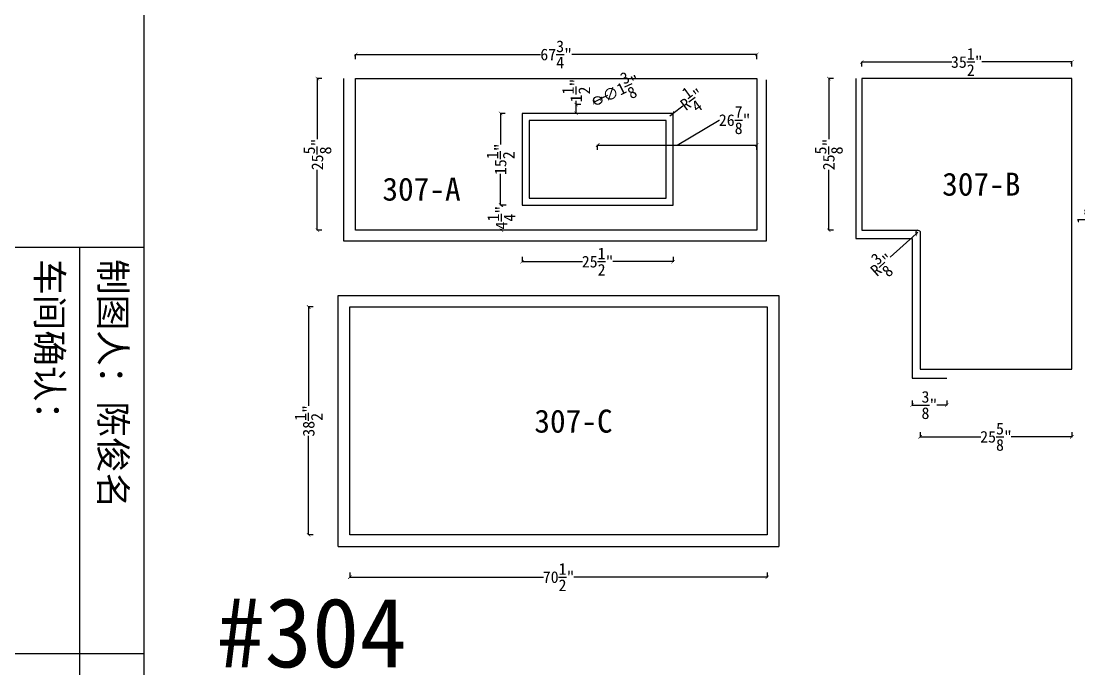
# Model space of a CAD drawing. Header units: millimetres. Extents: x 3183 to 64783, y -8707 to 2293.
# Drawn here: x 18934 to 23473, y -4349 to -1568 of the extents above; entities that cross this region are included whole.
import ezdxf
from ezdxf.lldxf.tags import DXFTag

# ---------------------------------------------------------------- set-up
doc = ezdxf.new("R2010")
doc.units = ezdxf.units.MM
for name, color, linetype in [('大样', 3, 'Continuous'), ('标注', 1, 'Continuous'), ('框', 4, 'Continuous'), ('编号', 6, 'Continuous')]:
    doc.layers.add(name, color=color, linetype=linetype)
doc.styles.get("Standard").update_dxf_attribs({"font": 'arial.ttf'})
doc.styles.add('样式 1', font='NSimSun.ttf')
tags = doc.linetypes.add('MB', pattern='A,0.5,-0.2,["MB",Standard,S=0.1,R=0,X=-0.1,Y=-0.05],-0.2', length=0.9).pattern_tags.tags
tags[6] = DXFTag(74, 10)
doc.linetypes.add('ZIGZAG', pattern='A,0.00254,-5.08,[131,ltypeshp.shx,S=5.08,R=0,X=-5.08,Y=0],-10.16,[131,ltypeshp.shx,S=5.08,R=180,X=5.08,Y=0],-5.08', length=20.32254)
doc.dimstyles.new('英寸', dxfattribs={"dimtxt": 50, "dimasz": 15, "dimexe": 1, "dimexo": 0.5, "dimtad": 0, "dimdec": 4, "dimlfac": 0.03937, "dimlunit": 5, "dimtxsty": '样式 1', "dimblk": 'ARCHTICK', "dimcen": 2.5, "dimclrt": 1, "dimadec": 0, "dimazin": 0, "dimtfac": 1, "dimtdec": 4, "dimtmove": 0, "dimatfit": 3, "dimfxl": 20, "dimfxlon": 1, "dimtolj": 1, "dimarcsym": 0})

# ---------------------------------------------------------------- blocks, each defined once
blk = doc.blocks.new('框')
for p, q in [((20795, -6593.4), (20795, -7291.7)), ((22381.4, -6593.4), (22381.4, -7291.7)), ((20795, -6844.9), (26301.7, -6844.9))]:
    blk.add_line(p, q)
at = {"layer": '框'}
blk.add_line((16501.7, -6593.4), (26301.7, -6593.4), dxfattribs=at)
at = {"layer": '框', "style": '样式 1'}
for tag, p in [('制图人：', (20840.1, -6764.8)), ('出图日期：', (22426.6, -6767.5)), ('图号：', (24401.3, -6776.7)), ('工程名称：', (19243.4, -6892.1)), ('车间确认：', (20840.1, -7012.5)), ('出货日期：', (22426.6, -7010.9)), ('工程编号：', (24384.7, -7131.5)), ('位置：', (19243.4, -7239.7)), ('确认：', (20840.1, -7240)), ('单位：', (22426.6, -7248.8))]:
    blk.add_attdef(tag, p, '', height=101.9, dxfattribs=at)
blk = doc.blocks.new('_ArchTick')
at = {"color": 0, "linetype": 'ByBlock', "const_width": 0.15}
blk.add_lwpolyline([(-0.5, -0.5), (0.5, 0.5)], dxfattribs=at)
blk = doc.blocks.new('*D168')
at = {"layer": 'Defpoints', "color": 0, "transparency": 16777216}
for p in [(20167.8, -2795.5), (20534.3, -2795.5), (20534.3, -3773.4)]:
    blk.add_point(p, dxfattribs=at)
at = {"layer": '标注', "color": 0, "lineweight": -2, "transparency": 16777216}
for p, q in [((20187.8, -2795.5), (20166.8, -2795.5)), ((20167.8, -2795.5), (20167.8, -3219.6)), ((20167.8, -3773.4), (20167.8, -3349.3)), ((20187.8, -3773.4), (20166.8, -3773.4))]:
    blk.add_line(p, q, dxfattribs=at)
at = {"layer": '标注', "color": 0, "lineweight": -2, "transparency": 16777216, "xscale": 15, "yscale": 15, "zscale": 15}
for p, rotation in [((20167.8, -2795.5), 90), ((20167.8, -3773.4), 270)]:
    blk.add_blockref('_ArchTick', p, dxfattribs=dict(at, rotation=rotation))
at = {"layer": '标注', "color": 1, "transparency": 16777216, "insert": (20167.8, -3284.4), "char_height": 50, "attachment_point": 5, "rotation": 90, "style": '样式 1'}
blk.add_mtext('\\A1;38{\\H1x;\\S1/2;}"', dxfattribs=at)
blk = doc.blocks.new('*D167')
at = {"layer": 'Defpoints', "color": 0, "transparency": 16777216}
for p in [(20344.9, -3349.3), (22135.6, -3349.3), (22135.6, -3955.2)]:
    blk.add_point(p, dxfattribs=at)
at = {"layer": '标注', "color": 0, "lineweight": -2, "transparency": 16777216}
for p, q in [((20344.9, -3935.2), (20344.9, -3956.2)), ((22135.6, -3935.2), (22135.6, -3956.2)), ((20344.9, -3955.2), (21175.5, -3955.2)), ((22135.6, -3955.2), (21305, -3955.2))]:
    blk.add_line(p, q, dxfattribs=at)
at = {"layer": '标注', "color": 0, "lineweight": -2, "transparency": 16777216, "xscale": 15, "yscale": 15, "zscale": 15, "rotation": 180}
blk.add_blockref('_ArchTick', (20344.9, -3955.2), dxfattribs=at)
at = {"layer": '标注', "color": 0, "lineweight": -2, "transparency": 16777216, "xscale": 15, "yscale": 15, "zscale": 15}
blk.add_blockref('_ArchTick', (22135.6, -3955.2), dxfattribs=at)
at = {"layer": '标注', "color": 1, "transparency": 16777216, "insert": (21240.3, -3955.2), "char_height": 50, "attachment_point": 5, "style": '样式 1'}
blk.add_mtext('\\A1;70{\\H1x;\\S1/2;}"', dxfattribs=at)
blk = doc.blocks.new('*D175')
at = {"layer": 'Defpoints', "color": 0, "transparency": 16777216}
for p in [(21315.4, -1926.2), (21407.7, -1926.2), (21407.7, -1964.3)]:
    blk.add_point(p, dxfattribs=at)
at = {"layer": '标注', "color": 0, "lineweight": -2, "transparency": 16777216}
for p, q in [((21335.4, -1926.2), (21314.4, -1926.2)), ((21315.4, -1926.2), (21315.4, -1911.2)), ((21315.4, -1964.3), (21315.4, -1926.2)), ((21335.4, -1964.3), (21314.4, -1964.3))]:
    blk.add_line(p, q, dxfattribs=at)
at = {"layer": '标注', "color": 0, "lineweight": -2, "transparency": 16777216, "xscale": 15, "yscale": 15, "zscale": 15}
for p, rotation in [((21315.4, -1926.2), 90), ((21315.4, -1964.3), 270)]:
    blk.add_blockref('_ArchTick', p, dxfattribs=dict(at, rotation=rotation))
at = {"layer": '标注', "color": 1, "transparency": 16777216, "insert": (21315.4, -1866.2), "char_height": 50, "attachment_point": 5, "rotation": 90, "style": '样式 1'}
blk.add_mtext('\\A1;1{\\H1x;\\S1/2;}"', dxfattribs=at)
blk = doc.blocks.new('*D176')
at = {"layer": 'Defpoints', "color": 0, "transparency": 16777216}
for p in [(21423.4, -1901), (21392.1, -1916.5)]:
    blk.add_point(p, dxfattribs=at)
at = {"layer": '标注', "color": 0, "lineweight": -2, "transparency": 16777216}
for p in [(21392.1, -1916.5), (21450.3, -1887.7)]:
    blk.add_line(p, (21423.4, -1901), dxfattribs=at)
at = {"layer": '标注', "color": 0, "lineweight": -2, "transparency": 16777216, "xscale": 15, "yscale": 15, "zscale": 15}
for p, rotation in [((21392.1, -1916.5), 26.36234676916599), ((21423.4, -1901), 206.3623467691659)]:
    blk.add_blockref('_ArchTick', p, dxfattribs=dict(at, rotation=rotation))
at = {"layer": '标注', "color": 1, "transparency": 16777216, "insert": (21509.6, -1858.2), "char_height": 50, "attachment_point": 5, "rotation": 26.3623, "style": '样式 1'}
blk.add_mtext('\\A1;∅1{\\H1x;\\S3/8;}"', dxfattribs=at)
blk = doc.blocks.new('*D174')
at = {"layer": 'Defpoints', "color": 0, "transparency": 16777216}
for p in [(21717.5, -1974.7), (21731.6, -1964.3)]:
    blk.add_point(p, dxfattribs=at)
at = {"layer": '标注', "color": 0, "lineweight": -2, "transparency": 16777216}
for p in [(21772.8, -1933.9), (21717.5, -1974.7)]:
    blk.add_line(p, (21731.6, -1964.3), dxfattribs=at)
at = {"layer": '标注', "color": 0, "lineweight": -2, "transparency": 16777216, "xscale": 15, "yscale": 15, "zscale": 15, "rotation": 216.4564858521839}
blk.add_blockref('_ArchTick', (21731.6, -1964.3), dxfattribs=at)
at = {"layer": '标注', "color": 1, "transparency": 16777216, "insert": (21812.6, -1904.4), "char_height": 50, "attachment_point": 5, "rotation": 36.4565, "style": '样式 1'}
blk.add_mtext('\\A1;R\\S1/4;"', dxfattribs=at)
blk = doc.blocks.new('*D226')
at = {"layer": 'Defpoints', "color": 0, "transparency": 16777216}
for p in [(22090.4, -1711.4), (20369.5, -1815.1), (22090.4, -1815.1)]:
    blk.add_point(p, dxfattribs=at)
at = {"layer": '标注', "color": 0, "lineweight": -2, "transparency": 16777216}
for p, q in [((20369.5, -1731.4), (20369.5, -1710.4)), ((20369.5, -1711.4), (21163.1, -1711.4)), ((22090.4, -1711.4), (21296.8, -1711.4)), ((22090.4, -1731.4), (22090.4, -1710.4))]:
    blk.add_line(p, q, dxfattribs=at)
at = {"layer": '标注', "color": 0, "lineweight": -2, "transparency": 16777216, "xscale": 15, "yscale": 15, "zscale": 15, "rotation": 180}
blk.add_blockref('_ArchTick', (20369.5, -1711.4), dxfattribs=at)
at = {"layer": '标注', "color": 0, "lineweight": -2, "transparency": 16777216, "xscale": 15, "yscale": 15, "zscale": 15}
blk.add_blockref('_ArchTick', (22090.4, -1711.4), dxfattribs=at)
at = {"layer": '标注', "color": 1, "transparency": 16777216, "insert": (21229.9, -1711.4), "char_height": 50, "attachment_point": 5, "style": '样式 1'}
blk.add_mtext('\\A1;67{\\H1x;\\S3/4;}"', dxfattribs=at)
blk = doc.blocks.new('*D227')
at = {"layer": 'Defpoints', "color": 0, "transparency": 16777216}
for p in [(20369.5, -1815.1), (20205.1, -2466), (20369.5, -2466)]:
    blk.add_point(p, dxfattribs=at)
at = {"layer": '标注', "color": 0, "lineweight": -2, "transparency": 16777216}
for p, q in [((20225.1, -1815.1), (20204.1, -1815.1)), ((20205.1, -1815.1), (20205.1, -2075)), ((20205.1, -2466), (20205.1, -2206.1)), ((20225.1, -2466), (20204.1, -2466))]:
    blk.add_line(p, q, dxfattribs=at)
at = {"layer": '标注', "color": 0, "lineweight": -2, "transparency": 16777216, "xscale": 15, "yscale": 15, "zscale": 15}
for p, rotation in [((20205.1, -1815.1), 90), ((20205.1, -2466), 270)]:
    blk.add_blockref('_ArchTick', p, dxfattribs=dict(at, rotation=rotation))
at = {"layer": '标注', "color": 1, "transparency": 16777216, "insert": (20205.1, -2140.5), "char_height": 50, "attachment_point": 5, "rotation": 90, "style": '样式 1'}
blk.add_mtext('\\A1;25{\\H1x;\\S5/8;}"', dxfattribs=at)
blk = doc.blocks.new('*D228')
at = {"layer": 'Defpoints', "color": 0, "transparency": 16777216}
for p in [(22090.4, -2100.4), (21407.7, -2358), (22090.4, -2358)]:
    blk.add_point(p, dxfattribs=at)
at = {"layer": '标注', "color": 0, "lineweight": -2, "transparency": 16777216}
for p, q in [((21749, -2100.4), (21929, -1993.3)), ((21929, -1993.3), (21930.2, -1993.3)), ((21407.7, -2120.4), (21407.7, -2099.4)), ((21407.7, -2100.4), (22090.4, -2100.4)), ((22090.4, -2120.4), (22090.4, -2099.4))]:
    blk.add_line(p, q, dxfattribs=at)
at = {"layer": '标注', "color": 0, "lineweight": -2, "transparency": 16777216, "xscale": 15, "yscale": 15, "zscale": 15, "rotation": 180}
blk.add_blockref('_ArchTick', (21407.7, -2100.4), dxfattribs=at)
at = {"layer": '标注', "color": 0, "lineweight": -2, "transparency": 16777216, "xscale": 15, "yscale": 15, "zscale": 15}
blk.add_blockref('_ArchTick', (22090.4, -2100.4), dxfattribs=at)
at = {"layer": '标注', "color": 1, "transparency": 16777216, "insert": (21995.8, -1993.3), "char_height": 50, "attachment_point": 5, "style": '样式 1'}
blk.add_mtext('\\A1;26{\\H1x;\\S7/8;}"', dxfattribs=at)
blk = doc.blocks.new('*D229')
at = {"layer": 'Defpoints', "color": 0, "transparency": 16777216}
for p in [(21083.9, -2255.1), (21731.6, -2255.1), (21731.6, -2600.9)]:
    blk.add_point(p, dxfattribs=at)
at = {"layer": '标注', "color": 0, "lineweight": -2, "transparency": 16777216}
for p, q in [((21083.9, -2580.9), (21083.9, -2601.9)), ((21731.6, -2580.9), (21731.6, -2601.9)), ((21083.9, -2600.9), (21342.6, -2600.9)), ((21731.6, -2600.9), (21472.9, -2600.9))]:
    blk.add_line(p, q, dxfattribs=at)
at = {"layer": '标注', "color": 0, "lineweight": -2, "transparency": 16777216, "xscale": 15, "yscale": 15, "zscale": 15, "rotation": 180}
blk.add_blockref('_ArchTick', (21083.9, -2600.9), dxfattribs=at)
at = {"layer": '标注', "color": 0, "lineweight": -2, "transparency": 16777216, "xscale": 15, "yscale": 15, "zscale": 15}
blk.add_blockref('_ArchTick', (21731.6, -2600.9), dxfattribs=at)
at = {"layer": '标注', "color": 1, "transparency": 16777216, "insert": (21407.7, -2600.9), "char_height": 50, "attachment_point": 5, "style": '样式 1'}
blk.add_mtext('\\A1;25{\\H1x;\\S1/2;}"', dxfattribs=at)
blk = doc.blocks.new('*D230')
at = {"layer": 'Defpoints', "color": 0, "transparency": 16777216}
for p in [(20991.1, -1964.3), (21170.2, -1964.3), (21170.2, -2358)]:
    blk.add_point(p, dxfattribs=at)
at = {"layer": '标注', "color": 0, "lineweight": -2, "transparency": 16777216}
for p, q in [((21011.1, -1964.3), (20990.1, -1964.3)), ((20991.1, -1964.3), (20991.1, -2098.2)), ((20991.1, -2358), (20991.1, -2224.1)), ((21011.1, -2358), (20990.1, -2358))]:
    blk.add_line(p, q, dxfattribs=at)
at = {"layer": '标注', "color": 0, "lineweight": -2, "transparency": 16777216, "xscale": 15, "yscale": 15, "zscale": 15}
for p, rotation in [((20991.1, -1964.3), 90), ((20991.1, -2358), 270)]:
    blk.add_blockref('_ArchTick', p, dxfattribs=dict(at, rotation=rotation))
at = {"layer": '标注', "color": 1, "transparency": 16777216, "insert": (20991.1, -2161.2), "char_height": 50, "attachment_point": 5, "rotation": 90, "style": '样式 1'}
blk.add_mtext('\\A1;15{\\H1x;\\S1/2;}"', dxfattribs=at)
blk = doc.blocks.new('*D231')
at = {"layer": 'Defpoints', "color": 0, "transparency": 16777216}
for p in [(21197.3, -2358), (20994.9, -2466), (21197.3, -2466)]:
    blk.add_point(p, dxfattribs=at)
at = {"layer": '标注', "color": 0, "lineweight": -2, "transparency": 16777216}
for p, q in [((21014.9, -2358), (20993.9, -2358)), ((20994.9, -2358), (20994.9, -2362.6)), ((21014.9, -2466), (20993.9, -2466)), ((20994.9, -2466), (20994.9, -2461.4))]:
    blk.add_line(p, q, dxfattribs=at)
at = {"layer": '标注', "color": 0, "lineweight": -2, "transparency": 16777216, "xscale": 15, "yscale": 15, "zscale": 15}
for p, rotation in [((20994.9, -2358), 90), ((20994.9, -2466), 270)]:
    blk.add_blockref('_ArchTick', p, dxfattribs=dict(at, rotation=rotation))
at = {"layer": '标注', "color": 1, "transparency": 16777216, "insert": (20994.9, -2412), "char_height": 50, "attachment_point": 5, "rotation": 90, "style": '样式 1'}
blk.add_mtext('\\A1;4{\\H1x;\\S1/4;}"', dxfattribs=at)
blk = doc.blocks.new('*D232')
at = {"layer": 'Defpoints', "color": 0, "transparency": 16777216}
for p in [(23442.6, -1743.8), (22540.9, -1815.1), (23442.6, -1815.1)]:
    blk.add_point(p, dxfattribs=at)
at = {"layer": '标注', "color": 0, "lineweight": -2, "transparency": 16777216}
for p, q in [((22540.9, -1763.8), (22540.9, -1742.8)), ((22540.9, -1743.8), (22926.9, -1743.8)), ((23442.6, -1743.8), (23056.6, -1743.8)), ((23442.6, -1763.8), (23442.6, -1742.8))]:
    blk.add_line(p, q, dxfattribs=at)
at = {"layer": '标注', "color": 0, "lineweight": -2, "transparency": 16777216, "xscale": 15, "yscale": 15, "zscale": 15, "rotation": 180}
blk.add_blockref('_ArchTick', (22540.9, -1743.8), dxfattribs=at)
at = {"layer": '标注', "color": 0, "lineweight": -2, "transparency": 16777216, "xscale": 15, "yscale": 15, "zscale": 15}
blk.add_blockref('_ArchTick', (23442.6, -1743.8), dxfattribs=at)
at = {"layer": '标注', "color": 1, "transparency": 16777216, "insert": (22991.8, -1743.8), "char_height": 50, "attachment_point": 5, "style": '样式 1'}
blk.add_mtext('\\A1;35{\\H1x;\\S1/2;}"', dxfattribs=at)
blk = doc.blocks.new('*D233')
at = {"layer": 'Defpoints', "color": 0, "transparency": 16777216}
for p in [(23442.6, -1815.1), (23442.6, -3062.8), (23523.9, -3062.8)]:
    blk.add_point(p, dxfattribs=at)
at = {"layer": '标注', "color": 0, "lineweight": -2, "transparency": 16777216}
for p, q in [((23503.9, -1815.1), (23524.9, -1815.1)), ((23523.9, -1815.1), (23523.9, -2372.8)), ((23523.9, -3062.8), (23523.9, -2505.1)), ((23503.9, -3062.8), (23524.9, -3062.8))]:
    blk.add_line(p, q, dxfattribs=at)
at = {"layer": '标注', "color": 0, "lineweight": -2, "transparency": 16777216, "xscale": 15, "yscale": 15, "zscale": 15}
for p, rotation in [((23523.9, -1815.1), 90), ((23523.9, -3062.8), 270)]:
    blk.add_blockref('_ArchTick', p, dxfattribs=dict(at, rotation=rotation))
at = {"layer": '标注', "color": 1, "transparency": 16777216, "insert": (23523.9, -2438.9), "char_height": 50, "attachment_point": 5, "rotation": 90, "style": '样式 1'}
blk.add_mtext('\\A1;49{\\H1x;\\S1/8;}"', dxfattribs=at)
blk = doc.blocks.new('*D234')
at = {"layer": 'Defpoints', "color": 0, "transparency": 16777216}
for p in [(22660.7, -1815.1), (22399.3, -2466), (22661.6, -2466)]:
    blk.add_point(p, dxfattribs=at)
at = {"layer": '标注', "color": 0, "lineweight": -2, "transparency": 16777216}
for p, q in [((22419.3, -1815.1), (22398.3, -1815.1)), ((22399.3, -1815.1), (22399.3, -2075)), ((22399.3, -2466), (22399.3, -2206.1)), ((22419.3, -2466), (22398.3, -2466))]:
    blk.add_line(p, q, dxfattribs=at)
at = {"layer": '标注', "color": 0, "lineweight": -2, "transparency": 16777216, "xscale": 15, "yscale": 15, "zscale": 15}
for p, rotation in [((22399.3, -1815.1), 90), ((22399.3, -2466), 270)]:
    blk.add_blockref('_ArchTick', p, dxfattribs=dict(at, rotation=rotation))
at = {"layer": '标注', "color": 1, "transparency": 16777216, "insert": (22399.3, -2140.5), "char_height": 50, "attachment_point": 5, "rotation": 90, "style": '样式 1'}
blk.add_mtext('\\A1;25{\\H1x;\\S5/8;}"', dxfattribs=at)
blk = doc.blocks.new('*D235')
at = {"layer": 'Defpoints', "color": 0, "transparency": 16777216}
for p in [(22791.8, -2850.3), (23442.6, -2850.3), (23442.6, -3352.8)]:
    blk.add_point(p, dxfattribs=at)
at = {"layer": '标注', "color": 0, "lineweight": -2, "transparency": 16777216}
for p, q in [((22791.8, -3332.8), (22791.8, -3353.8)), ((22791.8, -3352.8), (23051.6, -3352.8)), ((23442.6, -3352.8), (23182.8, -3352.8)), ((23442.6, -3332.8), (23442.6, -3353.8))]:
    blk.add_line(p, q, dxfattribs=at)
at = {"layer": '标注', "color": 0, "lineweight": -2, "transparency": 16777216, "xscale": 15, "yscale": 15, "zscale": 15, "rotation": 180}
blk.add_blockref('_ArchTick', (22791.8, -3352.8), dxfattribs=at)
at = {"layer": '标注', "color": 0, "lineweight": -2, "transparency": 16777216, "xscale": 15, "yscale": 15, "zscale": 15}
blk.add_blockref('_ArchTick', (23442.6, -3352.8), dxfattribs=at)
at = {"layer": '标注', "color": 1, "transparency": 16777216, "insert": (23117.2, -3352.8), "char_height": 50, "attachment_point": 5, "style": '样式 1'}
blk.add_mtext('\\A1;25{\\H1x;\\S5/8;}"', dxfattribs=at)
blk = doc.blocks.new('*D236')
at = {"layer": 'Defpoints', "color": 0, "transparency": 16777216}
for p in [(22756.9, -3101.2), (22905.9, -3101.2), (22756.9, -3216.3)]:
    blk.add_point(p, dxfattribs=at)
at = {"layer": '标注', "color": 0, "lineweight": -2, "transparency": 16777216}
for p, q in [((22756.9, -3196.3), (22756.9, -3217.3)), ((22756.9, -3216.3), (22799.8, -3216.3)), ((22905.9, -3216.3), (22863, -3216.3)), ((22905.9, -3196.3), (22905.9, -3217.3))]:
    blk.add_line(p, q, dxfattribs=at)
at = {"layer": '标注', "color": 0, "lineweight": -2, "transparency": 16777216, "xscale": 15, "yscale": 15, "zscale": 15, "rotation": 180}
blk.add_blockref('_ArchTick', (22756.9, -3216.3), dxfattribs=at)
at = {"layer": '标注', "color": 0, "lineweight": -2, "transparency": 16777216, "xscale": 15, "yscale": 15, "zscale": 15}
blk.add_blockref('_ArchTick', (22905.9, -3216.3), dxfattribs=at)
at = {"layer": '标注', "color": 1, "transparency": 16777216, "insert": (22831.4, -3216.3), "char_height": 50, "attachment_point": 5, "style": '样式 1'}
blk.add_mtext('\\A1;\\S3/8;"', dxfattribs=at)
blk = doc.blocks.new('*D237')
at = {"layer": 'Defpoints', "color": 0, "transparency": 16777216}
for p in [(22775.2, -2481.9), (22782.2, -2475.5)]:
    blk.add_point(p, dxfattribs=at)
at = {"layer": '标注', "color": 0, "lineweight": -2, "transparency": 16777216}
for p in [(22663.6, -2582.3), (22782.2, -2475.5)]:
    blk.add_line(p, (22775.2, -2481.9), dxfattribs=at)
blk.add_arc((22782.2, -2475.5), 9.52, 93.0077, 228.0306, dxfattribs=at)
at = {"layer": '标注', "color": 0, "lineweight": -2, "transparency": 16777216, "xscale": 15, "yscale": 15, "zscale": 15, "rotation": 42.01529968686631}
blk.add_blockref('_ArchTick', (22775.2, -2481.9), dxfattribs=at)
at = {"layer": '标注', "color": 1, "transparency": 16777216, "insert": (22627.7, -2614.7), "char_height": 50, "attachment_point": 5, "rotation": 42.0153, "style": '样式 1'}
blk.add_mtext('\\A1;R{\\H1x;\\S3/8;}"', dxfattribs=at)

msp = doc.modelspace()

# ---------------------------------------------------------------- linework, layer by layer
for points in [[(20369.5082, -1815.0835), (22090.3582, -1815.0835), (22090.3582, -2465.9585), (20369.5082, -2465.9585)], [(21083.8832, -2358.0085), (21731.5832, -2358.0085), (21731.5832, -1964.3085), (21083.8832, -1964.3085)], [(20344.91695, -2795.49874), (22135.61695, -2795.49874), (22135.61695, -3773.39874), (20344.91695, -3773.39874)]]:
    msp.add_lwpolyline(points, close=True)
msp.add_lwpolyline([(23442.62883, -1815.0835), (22540.92883, -1815.0835), (22540.92883, -2465.9585), (22782.22883, -2465.9585, -0.4142135624), (22791.75383, -2475.4835), (22791.75383, -3062.7985), (23442.62883, -3062.7985)], format="xyb", close=True)
msp.add_circle((21407.7332, -1908.746), 17.4625)
at = {"layer": '大样', "linetype": 'MB', "ltscale": 400}
msp.add_line((20294.91695, -3823.39874), (22185.61695, -3823.39874), dxfattribs=at)
at = {"layer": '大样', "linetype": 'ZIGZAG', "ltscale": 5}
for points in [[(20317.58045, -1815.0835), (20317.58045, -2511.12645), (22132.7934, -2511.12645), (22132.7934, -1819.79828)], [(22515.44658, -1814.64158), (22515.44658, -2501.98364), (22756.91051, -2501.98364), (22756.91051, -3101.18639), (22905.92581, -3101.18639)], [(20294.91695, -3823.39874), (20294.91695, -2745.49874), (22185.61695, -2745.49874), (22185.61695, -3823.39874)]]:
    msp.add_lwpolyline(points, dxfattribs=at)
msp.add_lwpolyline([(21113.8832, -2328.0085), (21701.5832, -2328.0085), (21701.5832, -1994.3085), (21113.8832, -1994.3085)], close=True, dxfattribs=at)

# ---------------------------------------------------------------- block references
at = {"layer": '框'}
ref = msp.add_blockref('框', (26713.73076, 20334.46211), dxfattribs=dict(at, xscale=1.1, yscale=1.1, zscale=1.1, rotation=270))
ref.add_attrib('车间确认：', '车间确认：', (18999.934, -2589.67665), dxfattribs={"height": 112.081678, "rotation": 270, "style": '样式 1'})
ref.add_attrib('制图人：', '制图人：陈俊名', (19272.42278, -2589.67665), dxfattribs={"height": 112.081678, "rotation": 270, "style": '样式 1'})

# ---------------------------------------------------------------- texts
at = {"style": '样式 1'}
msp.add_text('#304', height=298.833937, dxfattribs=at).set_placement((19775.47693, -4342.44388))
at = {"layer": '编号', "style": '样式 1'}
for s, p in [('307-B', (22885.91221, -2317.64975)), ('307-A', (20484.1901, -2338.98607)), ('307-C', (21136.1264, -3334.92014))]:
    msp.add_text(s, height=98.784974, dxfattribs=at).set_placement(p)

# ---------------------------------------------------------------- dimensions: what is measured, and where the dimension line sits
at = {"layer": '标注'}
for base, p1, p2, picture, middle in [((22090.3582, -1711.35069), (20369.5082, -1815.0835), (22090.3582, -1815.0835), '*D226', (21229.9332, -1711.35069)), ((23442.62883, -1743.77223), (22540.92883, -1815.0835), (23442.62883, -1815.0835), '*D232', (22991.77883, -1743.77223)), ((21731.5832, -2600.89799), (21083.8832, -2255.07212), (21731.5832, -2255.07212), '*D229', (21407.7332, -2600.89799)), ((23442.62883, -3352.79833), (22791.75383, -2850.3037), (23442.62883, -2850.3037), '*D235', (23117.19133, -3352.79833)), ((22135.61695, -3955.16125), (20344.91695, -3349.28527), (22135.61695, -3349.28527), '*D167', (21240.26695, -3955.16125))]:
    dim = msp.add_linear_dim(base=base, p1=p1, p2=p2, dimstyle='英寸', override={"dimpost": '"'}, dxfattribs=at)
    dim.commit()
    dim.dimension.update_dxf_attribs({"geometry": picture, "text_midpoint": middle})
for base, p1, p2, picture, middle in [((20205.10469, -2465.9585), (20369.5082, -1815.0835), (20369.5082, -2465.9585), '*D227', (20205.10469, -2140.521)), ((21315.35488, -1926.2085), (21407.7332, -1964.3085), (21407.7332, -1926.2085), '*D175', (21315.35488, -1866.17009)), ((22399.33547, -2465.9585), (22660.72559, -1815.0835), (22661.57883, -2465.9585), '*D234', (22399.33547, -2140.521)), ((23523.85759, -3062.7985), (23442.62883, -1815.0835), (23442.62883, -3062.7985), '*D233', (23523.85759, -2438.941)), ((20991.1363, -1964.3085), (21170.19056, -2358.0085), (21170.19056, -1964.3085), '*D230', (20991.1363, -2161.1585)), ((20994.8863, -2465.9585), (21197.32, -2358.0085), (21197.32, -2465.9585), '*D231', (20994.8863, -2411.9835)), ((20167.83844, -2795.49874), (20534.30057, -3773.39874), (20534.30057, -2795.49874), '*D168', (20167.83844, -3284.44874))]:
    dim = msp.add_linear_dim(base=base, p1=p1, p2=p2, angle=90, dimstyle='英寸', override={"dimpost": '"'}, dxfattribs=at)
    dim.commit()
    dim.dimension.update_dxf_attribs({"geometry": picture, "text_midpoint": middle})
dim = msp.add_diameter_dim_2p(p1=(21392.08673, -1916.50016), p2=(21423.37966, -1900.99183), dimstyle='英寸', override={"dimpost": '"'}, dxfattribs=at)
dim.commit()
dim.dimension.update_dxf_attribs({"geometry": '*D176', "text_midpoint": (21509.63567, -1858.24461)})
dim = msp.add_radius_dim(center=(21717.53796, -1974.68492), mpoint=(21731.5832, -1964.3085), text='R\\S1/4;"', dimstyle='英寸', override={"dimpost": '"'}, dxfattribs=at)
dim.commit()
dim.dimension.update_dxf_attribs({"geometry": '*D174', "text_midpoint": (21812.60796, -1904.4485), "dimtype": 164})
dim = msp.add_linear_dim(base=(22090.3582, -2100.39191), p1=(21407.7332, -2358.0085), p2=(22090.3582, -2358.0085), dimstyle='英寸', override={"dimpost": '"', "dimtmove": 1}, dxfattribs=at)
dim.commit()
dim.dimension.update_dxf_attribs({"geometry": '*D228', "text_midpoint": (21930.83776, -1993.32093), "dimtype": 160})
dim = msp.add_radius_dim(center=(22782.22883, -2475.4835), mpoint=(22775.15208, -2481.85885), dimstyle='英寸', override={"dimpost": '"'}, dxfattribs=at)
dim.commit()
dim.dimension.update_dxf_attribs({"geometry": '*D237', "text_midpoint": (22627.6921, -2614.70374), "dimtype": 164})
dim = msp.add_linear_dim(base=(22756.91051, -3216.25088), p1=(22905.92581, -3101.18639), p2=(22756.91051, -3101.18639), text='\\S3/8;"', dimstyle='英寸', override={"dimpost": '"'}, dxfattribs=at)
dim.commit()
dim.dimension.update_dxf_attribs({"geometry": '*D236', "text_midpoint": (22831.41816, -3216.25088)})

doc.saveas('drawing.dxf')
